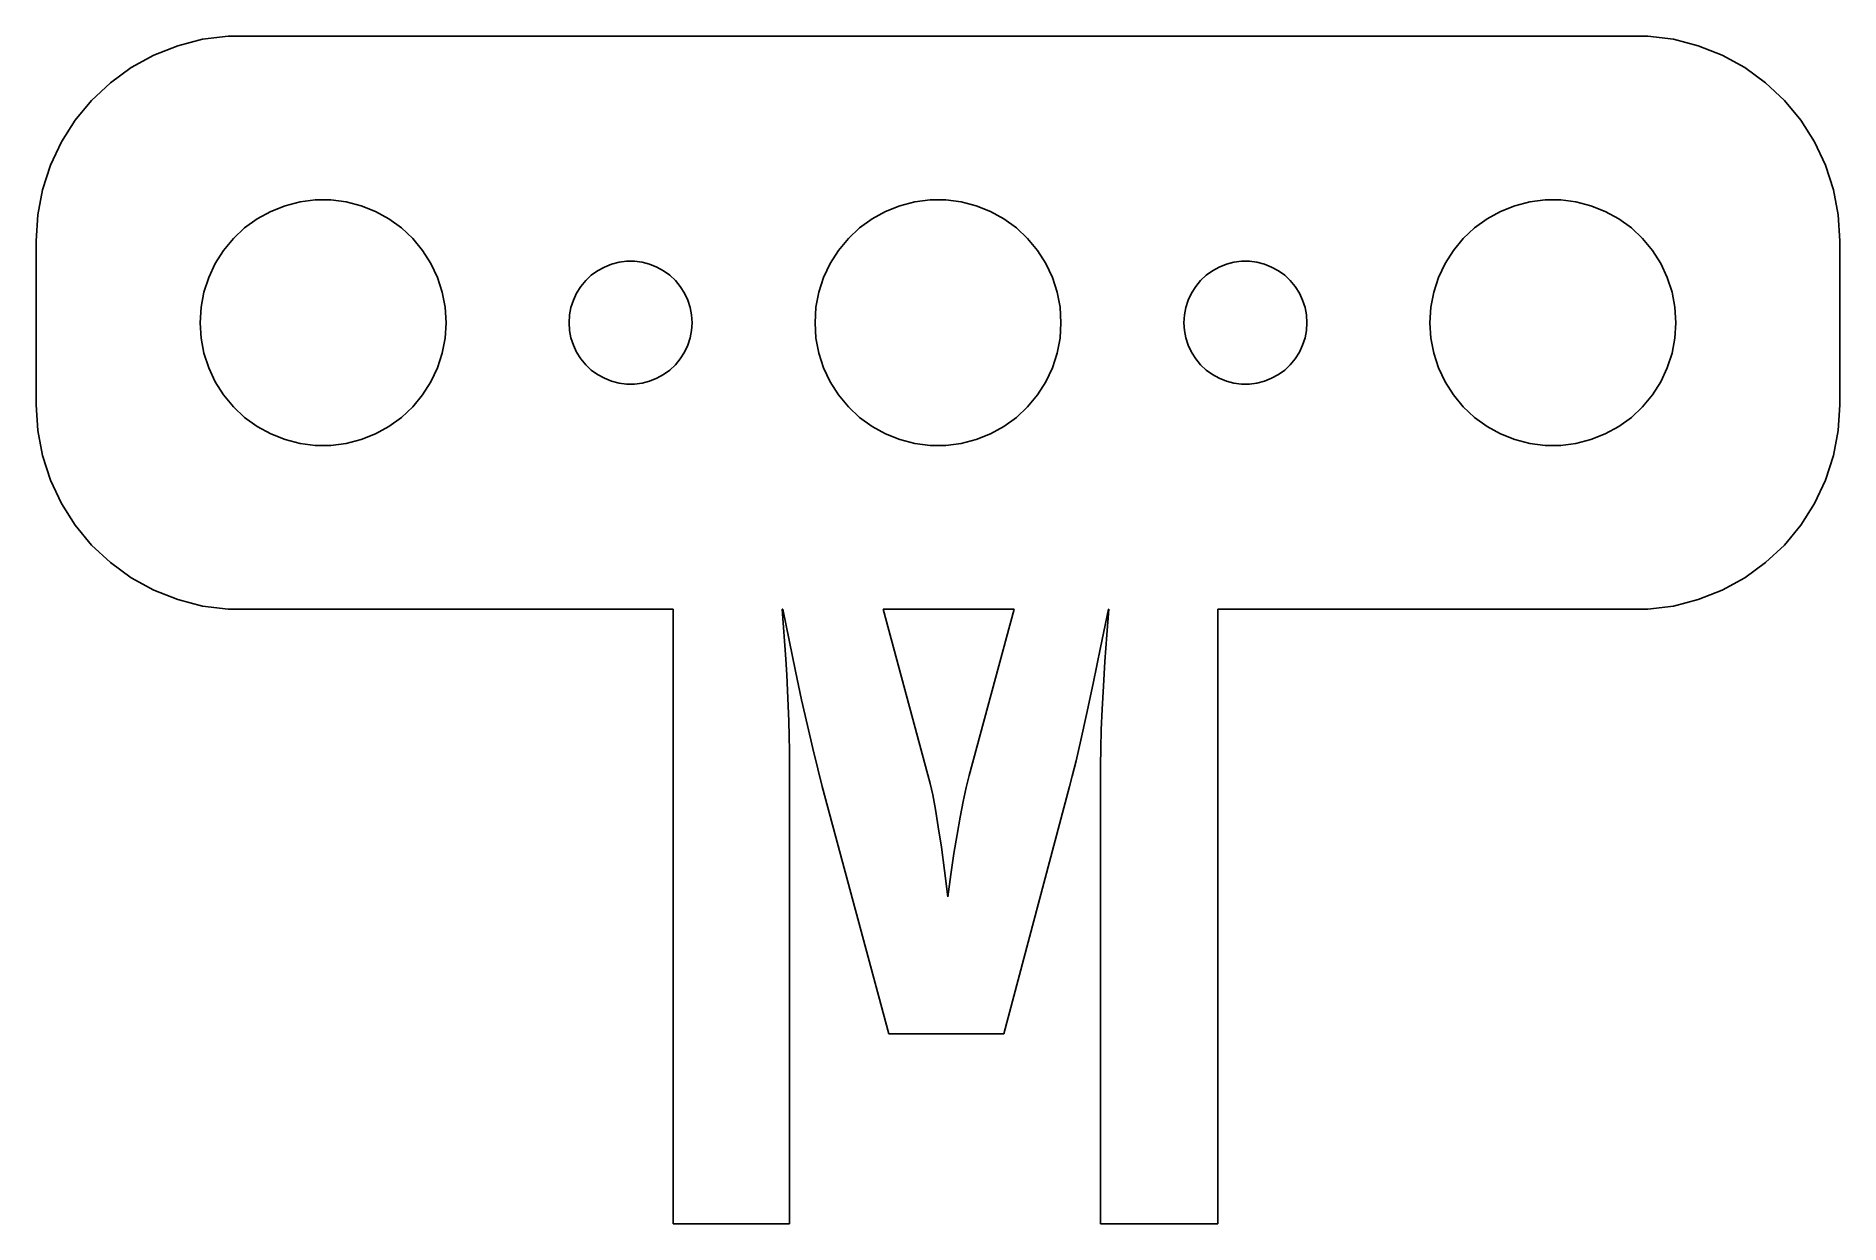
# Model space of a CAD drawing. Header units: metres. Extents: x -22 to 22, y -22 to 7.
import ezdxf

# ---------------------------------------------------------------- set-up
doc = ezdxf.new("R2010")
doc.units = ezdxf.units.M

msp = doc.modelspace()

# ---------------------------------------------------------------- linework, layer by layer
for p, q in [((-18.5451, 6.75528), (-19.1289, 6.52412)), ((-17.9369, 6.91142), (-18.5451, 6.75528)), ((-17.3139, 6.99013), (-17.9369, 6.91142)), ((17.3139, 6.99013), (-17.3139, 6.99013)), ((17.9369, 6.91142), (17.3139, 6.99013)), ((18.5451, 6.75528), (17.9369, 6.91142)), ((19.1289, 6.52412), (18.5451, 6.75528)), ((-19.6791, 6.22163), (-20.1871, 5.85255)), ((-19.1289, 6.52412), (-19.6791, 6.22163)), ((19.6791, 6.22163), (19.1289, 6.52412)), ((20.1871, 5.85255), (19.6791, 6.22163)), ((-20.1871, 5.85255), (-20.6448, 5.42273)), ((20.6448, 5.42273), (20.1871, 5.85255)), ((-20.6448, 5.42273), (-21.0451, 4.93892)), ((21.0451, 4.93892), (20.6448, 5.42273)), ((-21.0451, 4.93892), (-21.3815, 4.40877)), ((21.3815, 4.40877), (21.0451, 4.93892)), ((-21.3815, 4.40877), (-21.6489, 3.84062)), ((21.6489, 3.84062), (21.3815, 4.40877)), ((-21.6489, 3.84062), (-21.8429, 3.24344)), ((21.8429, 3.24344), (21.6489, 3.84062)), ((-21.8429, 3.24344), (-21.9606, 2.62666)), ((21.9606, 2.62666), (21.8429, 3.24344)), ((-16.6075, 2.53297), (-16.2773, 2.71448)), ((-16.2773, 2.71448), (-15.927, 2.85316)), ((-15.927, 2.85316), (-15.5621, 2.94685)), ((-15.5621, 2.94685), (-15.1884, 2.99408)), ((-15.1884, 2.99408), (-14.8116, 2.99408)), ((-14.8116, 2.99408), (-14.4379, 2.94685)), ((-14.4379, 2.94685), (-14.0729, 2.85316)), ((-14.0729, 2.85316), (-13.7227, 2.71448)), ((-13.7227, 2.71448), (-13.3925, 2.53297)), ((-1.60747, 2.53297), (-1.27733, 2.71448)), ((-1.27733, 2.71448), (-0.927048, 2.85316)), ((-0.927048, 2.85316), (-0.562134, 2.94685)), ((-0.562134, 2.94685), (-0.18837, 2.99408)), ((-0.18837, 2.99408), (0.18837, 2.99408)), ((0.18837, 2.99408), (0.562134, 2.94685)), ((0.562134, 2.94685), (0.927048, 2.85316)), ((0.927048, 2.85316), (1.27733, 2.71448)), ((1.27733, 2.71448), (1.60747, 2.53297)), ((13.3925, 2.53297), (13.7227, 2.71448)), ((13.7227, 2.71448), (14.0729, 2.85316)), ((14.0729, 2.85316), (14.4379, 2.94685)), ((14.4379, 2.94685), (14.8116, 2.99408)), ((14.8116, 2.99408), (15.1884, 2.99408)), ((15.1884, 2.99408), (15.5621, 2.94685)), ((15.5621, 2.94685), (15.927, 2.85316)), ((15.927, 2.85316), (16.2773, 2.71448)), ((16.2773, 2.71448), (16.6075, 2.53297)), ((-21.9606, 2.62666), (-22, 2)), ((-17.1869, 2.05363), (-16.9123, 2.31154)), ((-16.9123, 2.31154), (-16.6075, 2.53297)), ((-13.3925, 2.53297), (-13.0877, 2.31154)), ((-13.0877, 2.31154), (-12.8131, 2.05363)), ((-2.1869, 2.05363), (-1.91226, 2.31154)), ((-1.91226, 2.31154), (-1.60747, 2.53297)), ((1.60747, 2.53297), (1.91226, 2.31154)), ((1.91226, 2.31154), (2.1869, 2.05363)), ((12.8131, 2.05363), (13.0877, 2.31154)), ((13.0877, 2.31154), (13.3925, 2.53297)), ((16.6075, 2.53297), (16.9123, 2.31154)), ((16.9123, 2.31154), (17.1869, 2.05363)), ((22, 2), (21.9606, 2.62666)), ((-22, 2), (-22, -2)), ((-17.6289, 1.44525), (-17.427, 1.76335)), ((-17.427, 1.76335), (-17.1869, 2.05363)), ((-12.8131, 2.05363), (-12.5729, 1.76335)), ((-12.5729, 1.76335), (-12.3711, 1.44525)), ((-2.62891, 1.44525), (-2.42705, 1.76335)), ((-2.42705, 1.76335), (-2.1869, 2.05363)), ((2.1869, 2.05363), (2.42705, 1.76335)), ((2.42705, 1.76335), (2.62891, 1.44525)), ((12.3711, 1.44525), (12.5729, 1.76335)), ((12.5729, 1.76335), (12.8131, 2.05363)), ((17.1869, 2.05363), (17.427, 1.76335)), ((17.427, 1.76335), (17.6289, 1.44525)), ((22, -2), (22, 2)), ((-17.7893, 1.10437), (-17.6289, 1.44525)), ((-12.3711, 1.44525), (-12.2107, 1.10437)), ((-8.30373, 1.26648), (-8.13866, 1.35724)), ((-8.13866, 1.35724), (-7.96352, 1.42657)), ((-7.96352, 1.42657), (-7.78107, 1.47342)), ((-7.78107, 1.47342), (-7.59418, 1.49704)), ((-7.59418, 1.49704), (-7.40581, 1.49704)), ((-7.40581, 1.49704), (-7.21892, 1.47342)), ((-7.21892, 1.47342), (-7.03647, 1.42657)), ((-7.03647, 1.42657), (-6.86133, 1.35724)), ((-6.86133, 1.35724), (-6.69626, 1.26648)), ((-2.78932, 1.10437), (-2.62891, 1.44525)), ((2.62891, 1.44525), (2.78932, 1.10437)), ((6.69626, 1.26648), (6.86133, 1.35724)), ((6.86133, 1.35724), (7.03647, 1.42657)), ((7.03647, 1.42657), (7.21892, 1.47342)), ((7.21892, 1.47342), (7.40581, 1.49704)), ((7.40581, 1.49704), (7.59418, 1.49704)), ((7.59418, 1.49704), (7.78107, 1.47342)), ((7.78107, 1.47342), (7.96352, 1.42657)), ((7.96352, 1.42657), (8.13866, 1.35724)), ((8.13866, 1.35724), (8.30373, 1.26648)), ((12.2107, 1.10437), (12.3711, 1.44525)), ((17.6289, 1.44525), (17.7893, 1.10437)), ((-17.9057, 0.746063), (-17.7893, 1.10437)), ((-12.2107, 1.10437), (-12.0942, 0.746063)), ((-8.81445, 0.722626), (-8.71352, 0.881668)), ((-8.71352, 0.881668), (-8.59344, 1.02681)), ((-8.59344, 1.02681), (-8.45613, 1.15576)), ((-8.45613, 1.15576), (-8.30373, 1.26648)), ((-6.69626, 1.26648), (-6.54385, 1.15576)), ((-6.54385, 1.15576), (-6.40654, 1.02681)), ((-6.40654, 1.02681), (-6.28647, 0.881668)), ((-6.28647, 0.881668), (-6.18553, 0.722626)), ((-2.90575, 0.746063), (-2.78932, 1.10437)), ((2.78932, 1.10437), (2.90575, 0.746063)), ((6.18553, 0.722626), (6.28647, 0.881668)), ((6.28647, 0.881668), (6.40654, 1.02681)), ((6.40654, 1.02681), (6.54385, 1.15576)), ((6.54385, 1.15576), (6.69626, 1.26648)), ((8.30373, 1.26648), (8.45613, 1.15576)), ((8.45613, 1.15576), (8.59344, 1.02681)), ((8.59344, 1.02681), (8.71352, 0.881668)), ((8.71352, 0.881668), (8.81445, 0.722626)), ((12.0942, 0.746063), (12.2107, 1.10437)), ((17.7893, 1.10437), (17.9057, 0.746063)), ((-17.9763, 0.375992), (-17.9057, 0.746063)), ((-12.0942, 0.746063), (-12.0237, 0.375992)), ((-8.95287, 0.373032), (-8.89465, 0.552185)), ((-8.89465, 0.552185), (-8.81445, 0.722626)), ((-6.18553, 0.722626), (-6.10533, 0.552185)), ((-6.10533, 0.552185), (-6.04712, 0.373032)), ((-2.97633, 0.375992), (-2.90575, 0.746063)), ((2.90575, 0.746063), (2.97633, 0.375992)), ((6.04712, 0.373032), (6.10533, 0.552185)), ((6.10533, 0.552185), (6.18553, 0.722626)), ((8.81445, 0.722626), (8.89465, 0.552185)), ((8.89465, 0.552185), (8.95287, 0.373032)), ((12.0237, 0.375992), (12.0942, 0.746063)), ((17.9057, 0.746063), (17.9763, 0.375992)), ((-18, 0), (-17.9763, 0.375992)), ((-17.9763, -0.375992), (-18, 0)), ((-12.0237, 0.375992), (-12, 0)), ((-12, 0), (-12.0237, -0.375992)), ((-9, 0), (-8.98816, 0.187988)), ((-8.98816, -0.187988), (-9, 0)), ((-8.98816, 0.187988), (-8.95287, 0.373032)), ((-6.04712, 0.373032), (-6.01183, 0.187988)), ((-6.01183, 0.187988), (-6, 0)), ((-6, 0), (-6.01183, -0.187988)), ((-3, 0), (-2.97633, 0.375992)), ((-2.97633, -0.375992), (-3, 0)), ((2.97633, 0.375992), (3, 0)), ((3, 0), (2.97633, -0.375992)), ((6, 0), (6.01183, 0.187988)), ((6.01183, -0.187988), (6, 0)), ((6.01183, 0.187988), (6.04712, 0.373032)), ((8.95287, 0.373032), (8.98816, 0.187988)), ((8.98816, 0.187988), (9, 0)), ((9, 0), (8.98816, -0.187988)), ((12, 0), (12.0237, 0.375992)), ((12.0237, -0.375992), (12, 0)), ((17.9763, 0.375992), (18, 0)), ((18, 0), (17.9763, -0.375992)), ((-17.9057, -0.746063), (-17.9763, -0.375992)), ((-12.0237, -0.375992), (-12.0942, -0.746063)), ((-8.95287, -0.373032), (-8.98816, -0.187988)), ((-8.89465, -0.552185), (-8.95287, -0.373032)), ((-6.04712, -0.373032), (-6.10533, -0.552185)), ((-6.01183, -0.187988), (-6.04712, -0.373032)), ((-2.90575, -0.746063), (-2.97633, -0.375992)), ((2.97633, -0.375992), (2.90575, -0.746063)), ((6.04712, -0.373032), (6.01183, -0.187988)), ((6.10533, -0.552185), (6.04712, -0.373032)), ((8.95287, -0.373032), (8.89465, -0.552185)), ((8.98816, -0.187988), (8.95287, -0.373032)), ((12.0942, -0.746063), (12.0237, -0.375992)), ((17.9763, -0.375992), (17.9057, -0.746063)), ((-17.7893, -1.10437), (-17.9057, -0.746063)), ((-12.0942, -0.746063), (-12.2107, -1.10437)), ((-8.81445, -0.722626), (-8.89465, -0.552185)), ((-8.71352, -0.881668), (-8.81445, -0.722626)), ((-6.18553, -0.722626), (-6.28647, -0.881668)), ((-6.10533, -0.552185), (-6.18553, -0.722626)), ((-2.78932, -1.10437), (-2.90575, -0.746063)), ((2.90575, -0.746063), (2.78932, -1.10437)), ((6.18553, -0.722626), (6.10533, -0.552185)), ((6.28647, -0.881668), (6.18553, -0.722626)), ((8.81445, -0.722626), (8.71352, -0.881668)), ((8.89465, -0.552185), (8.81445, -0.722626)), ((12.2107, -1.10437), (12.0942, -0.746063)), ((17.9057, -0.746063), (17.7893, -1.10437)), ((-17.6289, -1.44525), (-17.7893, -1.10437)), ((-12.2107, -1.10437), (-12.3711, -1.44525)), ((-8.59344, -1.02681), (-8.71352, -0.881668)), ((-8.45613, -1.15576), (-8.59344, -1.02681)), ((-8.30373, -1.26648), (-8.45613, -1.15576)), ((-8.13866, -1.35724), (-8.30373, -1.26648)), ((-6.69626, -1.26648), (-6.86133, -1.35724)), ((-6.54385, -1.15576), (-6.69626, -1.26648)), ((-6.40654, -1.02681), (-6.54385, -1.15576)), ((-6.28647, -0.881668), (-6.40654, -1.02681)), ((-2.62891, -1.44525), (-2.78932, -1.10437)), ((2.78932, -1.10437), (2.62891, -1.44525)), ((6.40654, -1.02681), (6.28647, -0.881668)), ((6.54385, -1.15576), (6.40654, -1.02681)), ((6.69626, -1.26648), (6.54385, -1.15576)), ((6.86133, -1.35724), (6.69626, -1.26648)), ((8.30373, -1.26648), (8.13866, -1.35724)), ((8.45613, -1.15576), (8.30373, -1.26648)), ((8.59344, -1.02681), (8.45613, -1.15576)), ((8.71352, -0.881668), (8.59344, -1.02681)), ((12.3711, -1.44525), (12.2107, -1.10437)), ((17.7893, -1.10437), (17.6289, -1.44525)), ((-17.427, -1.76335), (-17.6289, -1.44525)), ((-12.3711, -1.44525), (-12.5729, -1.76335)), ((-7.96352, -1.42657), (-8.13866, -1.35724)), ((-7.78107, -1.47342), (-7.96352, -1.42657)), ((-7.59418, -1.49704), (-7.78107, -1.47342)), ((-7.40581, -1.49704), (-7.59418, -1.49704)), ((-7.21892, -1.47342), (-7.40581, -1.49704)), ((-7.03647, -1.42657), (-7.21892, -1.47342)), ((-6.86133, -1.35724), (-7.03647, -1.42657)), ((-2.42705, -1.76335), (-2.62891, -1.44525)), ((2.62891, -1.44525), (2.42705, -1.76335)), ((7.03647, -1.42657), (6.86133, -1.35724)), ((7.21892, -1.47342), (7.03647, -1.42657)), ((7.40581, -1.49704), (7.21892, -1.47342)), ((7.59418, -1.49704), (7.40581, -1.49704)), ((7.78107, -1.47342), (7.59418, -1.49704)), ((7.96352, -1.42657), (7.78107, -1.47342)), ((8.13866, -1.35724), (7.96352, -1.42657)), ((12.5729, -1.76335), (12.3711, -1.44525)), ((17.6289, -1.44525), (17.427, -1.76335)), ((-22, -2), (-21.9606, -2.62666)), ((-17.1869, -2.05363), (-17.427, -1.76335)), ((-16.9123, -2.31154), (-17.1869, -2.05363)), ((-12.8131, -2.05363), (-13.0877, -2.31154)), ((-12.5729, -1.76335), (-12.8131, -2.05363)), ((-2.1869, -2.05363), (-2.42705, -1.76335)), ((-1.91226, -2.31154), (-2.1869, -2.05363)), ((2.1869, -2.05363), (1.91226, -2.31154)), ((2.42705, -1.76335), (2.1869, -2.05363)), ((12.8131, -2.05363), (12.5729, -1.76335)), ((13.0877, -2.31154), (12.8131, -2.05363)), ((17.1869, -2.05363), (16.9123, -2.31154)), ((17.427, -1.76335), (17.1869, -2.05363)), ((21.9606, -2.62666), (22, -2)), ((-21.9606, -2.62666), (-21.8429, -3.24344)), ((-16.6075, -2.53297), (-16.9123, -2.31154)), ((-16.2773, -2.71448), (-16.6075, -2.53297)), ((-13.3925, -2.53297), (-13.7227, -2.71448)), ((-13.0877, -2.31154), (-13.3925, -2.53297)), ((-1.60747, -2.53297), (-1.91226, -2.31154)), ((-1.27733, -2.71448), (-1.60747, -2.53297)), ((1.60747, -2.53297), (1.27733, -2.71448)), ((1.91226, -2.31154), (1.60747, -2.53297)), ((13.3925, -2.53297), (13.0877, -2.31154)), ((13.7227, -2.71448), (13.3925, -2.53297)), ((16.6075, -2.53297), (16.2773, -2.71448)), ((16.9123, -2.31154), (16.6075, -2.53297)), ((21.8429, -3.24344), (21.9606, -2.62666)), ((-15.927, -2.85316), (-16.2773, -2.71448)), ((-15.5621, -2.94685), (-15.927, -2.85316)), ((-15.1884, -2.99408), (-15.5621, -2.94685)), ((-14.8116, -2.99408), (-15.1884, -2.99408)), ((-14.4379, -2.94685), (-14.8116, -2.99408)), ((-14.0729, -2.85316), (-14.4379, -2.94685)), ((-13.7227, -2.71448), (-14.0729, -2.85316)), ((-0.927048, -2.85316), (-1.27733, -2.71448)), ((-0.562134, -2.94685), (-0.927048, -2.85316)), ((-0.18837, -2.99408), (-0.562134, -2.94685)), ((0.18837, -2.99408), (-0.18837, -2.99408)), ((0.562134, -2.94685), (0.18837, -2.99408)), ((0.927048, -2.85316), (0.562134, -2.94685)), ((1.27733, -2.71448), (0.927048, -2.85316)), ((14.0729, -2.85316), (13.7227, -2.71448)), ((14.4379, -2.94685), (14.0729, -2.85316)), ((14.8116, -2.99408), (14.4379, -2.94685)), ((15.1884, -2.99408), (14.8116, -2.99408)), ((15.5621, -2.94685), (15.1884, -2.99408)), ((15.927, -2.85316), (15.5621, -2.94685)), ((16.2773, -2.71448), (15.927, -2.85316)), ((-21.8429, -3.24344), (-21.6489, -3.84062)), ((21.6489, -3.84062), (21.8429, -3.24344)), ((-21.6489, -3.84062), (-21.3815, -4.40877)), ((21.3815, -4.40877), (21.6489, -3.84062)), ((-21.3815, -4.40877), (-21.0451, -4.93892)), ((21.0451, -4.93892), (21.3815, -4.40877)), ((-21.0451, -4.93892), (-20.6448, -5.42273)), ((20.6448, -5.42273), (21.0451, -4.93892)), ((-20.6448, -5.42273), (-20.1871, -5.85255)), ((20.1871, -5.85255), (20.6448, -5.42273)), ((-20.1871, -5.85255), (-19.6791, -6.22163)), ((19.6791, -6.22163), (20.1871, -5.85255)), ((-19.6791, -6.22163), (-19.1289, -6.52412)), ((-19.1289, -6.52412), (-18.5451, -6.75528)), ((18.5451, -6.75528), (19.1289, -6.52412)), ((19.1289, -6.52412), (19.6791, -6.22163)), ((-18.5451, -6.75528), (-17.9369, -6.91142)), ((-17.9369, -6.91142), (-17.3139, -6.99013)), ((-17.3139, -6.99013), (-6.45691, -6.99013)), ((-6.45691, -6.99013), (-6.45691, -21.9812)), ((-3.71236, -8.20776), (-3.79765, -6.99013)), ((-3.79765, -6.99013), (-3.78816, -6.99013)), ((-3.78816, -6.99013), (-3.63434, -7.74422)), ((-0.246567, -11.0294), (-1.33942, -6.99013)), ((-1.33942, -6.99013), (1.8606, -6.99013)), ((1.8606, -6.99013), (0.758331, -11.0424)), ((3.96692, -7.9241), (4.15831, -6.99013)), ((4.16727, -6.99013), (4.11812, -7.61696)), ((4.15831, -6.99013), (4.16727, -6.99013)), ((6.82692, -21.9812), (6.82692, -6.99013)), ((6.82692, -6.99013), (17.3139, -6.99013)), ((17.3139, -6.99013), (17.9369, -6.91142)), ((17.9369, -6.91142), (18.5451, -6.75528)), ((-3.63434, -7.74422), (-3.47551, -8.50334)), ((4.11812, -7.61696), (4.07184, -8.26669)), ((-3.68846, -8.59196), (-3.71236, -8.20776)), ((3.78365, -8.80315), (3.96692, -7.9241)), ((4.07184, -8.26669), (4.03398, -8.86859)), ((-3.66824, -8.97142), (-3.68846, -8.59196)), ((-3.47551, -8.50334), (-3.32616, -9.19672)), ((-3.6517, -9.34615), (-3.66824, -8.97142)), ((-3.32616, -9.19672), (-3.18626, -9.82437)), ((3.62299, -9.55649), (3.78365, -8.80315)), ((4.03398, -8.86859), (4.00453, -9.42262)), ((-3.63884, -9.71613), (-3.6517, -9.34615)), ((3.48494, -10.1841), (3.62299, -9.55649)), ((4.00453, -9.42262), (3.98349, -9.92882)), ((-3.62965, -10.0814), (-3.63884, -9.71613)), ((-3.62415, -10.4419), (-3.62965, -10.0814)), ((-3.18626, -9.82437), (-3.05583, -10.3863)), ((3.98349, -9.92882), (3.97087, -10.3872)), ((-3.6223, -10.7977), (-3.62415, -10.4419)), ((-3.05583, -10.3863), (-2.93486, -10.8825)), ((3.36951, -10.6861), (3.48494, -10.1841)), ((3.97087, -10.3872), (3.96666, -10.7977)), ((-3.6223, -21.9812), (-3.6223, -10.7977)), ((-2.93486, -10.8825), (-2.82335, -11.3129)), ((3.27669, -11.0624), (3.36951, -10.6861)), ((3.96666, -10.7977), (3.96666, -21.9812)), ((-2.82335, -11.3129), (-1.2, -17.3428)), ((-0.189255, -11.2385), (-0.246567, -11.0294)), ((-0.127731, -11.5197), (-0.189255, -11.2385)), ((0.684708, -11.3395), (0.611099, -11.6787)), ((0.758331, -11.0424), (0.684708, -11.3395)), ((1.60876, -17.3428), (3.20648, -11.3129)), ((3.20648, -11.3129), (3.27669, -11.0624)), ((-0.061997, -11.8728), (-0.127731, -11.5197)), ((0.007935, -12.298), (-0.061997, -11.8728)), ((0.611099, -11.6787), (0.537491, -12.06)), ((0.082092, -12.7952), (0.007935, -12.298)), ((0.537491, -12.06), (0.463882, -12.4833)), ((0.463882, -12.4833), (0.390274, -12.9487)), ((0.160461, -13.3645), (0.082092, -12.7952)), ((0.390274, -12.9487), (0.31665, -13.4562)), ((0.243042, -14.0058), (0.160461, -13.3645)), ((0.31665, -13.4562), (0.243042, -14.0058)), ((-1.2, -17.3428), (1.60876, -17.3428)), ((-6.45691, -21.9812), (-3.6223, -21.9812)), ((3.96666, -21.9812), (6.82692, -21.9812))]:
    msp.add_line(p, q)

doc.saveas('drawing.dxf')
